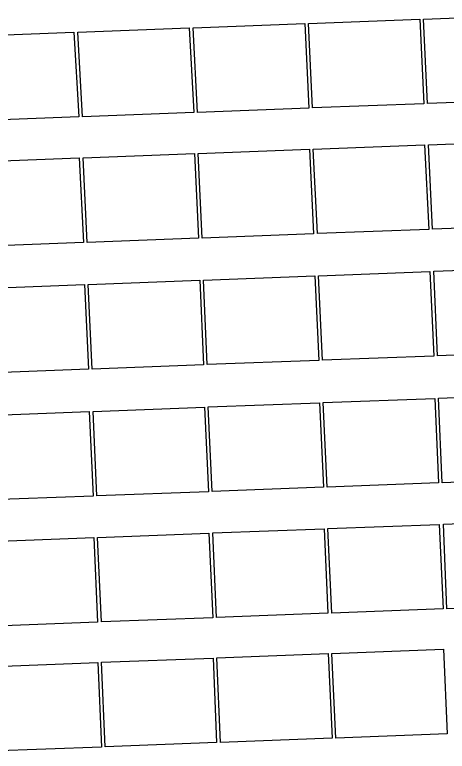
# Model space of a CAD drawing. Header units: metres. Extents: x 1956498 to 1957612, y 2277909 to 2278547.
# Drawn here: x 1957075.23 to 1957104.49, y 2278190.45 to 2278240.25 of the extents above; entities that cross this region are included whole.
import ezdxf

# ---------------------------------------------------------------- set-up
doc = ezdxf.new("R2010")
doc.units = ezdxf.units.M
doc.layers.add('PVcase PV Modules (full frames)', color=142, linetype='Continuous')

# ---------------------------------------------------------------- blocks, each defined once
blk = doc.blocks.new('3P6@20DEG F FX ID1 PVBlock')
at = {"color": 0, "transparency": 33554687}
blk.add_polyline3d([(0, 0, 2.083586713139974), (7.539539347030692, 0.2870042413902952, 2.083586713139975), (7.757297679336461, -5.433460050740019, 1.675326544159361e-15), (0.2177583323057694, -5.720464292130313, 0)], close=True, dxfattribs=at)

msp = doc.modelspace()

# ---------------------------------------------------------------- block references
at = {"layer": 'PVcase PV Modules (full frames)', "color": 144, "true_color": 0x007ca5, "transparency": 33554687, "extrusion": (-0.02665889028791335, -0.001014811944234096, 0.9996440735208382), "rotation": 87.82000000000001}
msp.add_blockref('3P6@20DEG F FX ID1 PVBlock', (-2202144.865665801, 2041638.141236179, -53864.20920320193), dxfattribs=at)
at = {"layer": 'PVcase PV Modules (full frames)', "color": 144, "true_color": 0x007ca5, "transparency": 33554687, "extrusion": (-0.0305352764160461, -0.001162372585386364, 0.9995330138540539), "rotation": 87.82000000000001}
msp.add_blockref('3P6@20DEG F FX ID1 PVBlock', (-2202144.8656658, 2041398.142105224, -61786.93159453813), dxfattribs=at)
at = {"layer": 'PVcase PV Modules (full frames)', "color": 144, "true_color": 0x007ca5, "transparency": 33554687, "extrusion": (-0.02912288193846951, -0.001108607602285592, 0.9995752241511302), "rotation": 87.82000000000001}
msp.add_blockref('3P6@20DEG F FX ID1 PVBlock', (-2202144.865665801, 2041491.265924661, -58900.2257561302), dxfattribs=at)
at = {"layer": 'PVcase PV Modules (full frames)', "color": 144, "true_color": 0x007ca5, "transparency": 33554687, "extrusion": (-0.03857948323123687, -0.001468587775507988, 0.9992544554434353), "rotation": 87.82000000000001}
msp.add_blockref('3P6@20DEG F FX ID1 PVBlock', (-2202144.8656658, 2040826.442899929, -78227.95001097427), dxfattribs=at)
at = {"layer": 'PVcase PV Modules (full frames)', "color": 144, "true_color": 0x007ca5, "transparency": 33554687, "extrusion": (-0.04853741403311414, -0.001847651832881122, 0.9988196562051042), "rotation": 87.82000000000001}
msp.add_blockref('3P6@20DEG F FX ID1 PVBlock', (-2202144.8656658, 2039936.838792006, -98580.28230737879), dxfattribs=at)
at = {"layer": 'PVcase PV Modules (full frames)', "color": 144, "true_color": 0x007ca5, "transparency": 33554687, "extrusion": (-0.02698632340674955, -0.001027276192983544, 0.9996352750141472), "rotation": 87.82000000000001}
msp.add_blockref('3P6@20DEG F FX ID1 PVBlock', (-2202136.362366106, 2041620.363054362, -54533.96803007324), dxfattribs=at)
at = {"layer": 'PVcase PV Modules (full frames)', "color": 144, "true_color": 0x007ca5, "transparency": 33554687, "extrusion": (-0.02923112185194908, -0.001112727922218479, 0.9995720601096489), "rotation": 87.82000000000001}
msp.add_blockref('3P6@20DEG F FX ID1 PVBlock', (-2202136.362366106, 2041484.85758133, -59121.98852506995), dxfattribs=at)
at = {"layer": 'PVcase PV Modules (full frames)', "color": 144, "true_color": 0x007ca5, "transparency": 33554687, "extrusion": (-0.0268718513168133, -0.001022918635602342, 0.9996383632315599), "rotation": 87.82000000000001}
msp.add_blockref('3P6@20DEG F FX ID1 PVBlock', (-2202136.362366106, 2041603.208858752, -54300.04230934037), dxfattribs=at)
at = {"layer": 'PVcase PV Modules (full frames)', "color": 144, "true_color": 0x007ca5, "transparency": 33554687, "extrusion": (-0.02923112185193409, -0.001112727922217908, 0.9995720601096494), "rotation": 87.82000000000001}
msp.add_blockref('3P6@20DEG F FX ID1 PVBlock', (-2202136.362366106, 2041477.0624743, -59121.98852503932), dxfattribs=at)
at = {"layer": 'PVcase PV Modules (full frames)', "color": 144, "true_color": 0x007ca5, "transparency": 33554687, "extrusion": (-0.02960938093134651, -0.00112712693986857, 0.9995609106731435), "rotation": 87.82000000000001}
msp.add_blockref('3P6@20DEG F FX ID1 PVBlock', (-2202136.362366105, 2041438.931647287, -59895.06515424714), dxfattribs=at)
at = {"layer": 'PVcase PV Modules (full frames)', "color": 144, "true_color": 0x007ca5, "transparency": 33554687, "extrusion": (-0.02157205543394225, -0.0008211736977652764, 0.9997669588949782), "rotation": 87.82000000000001}
msp.add_blockref('3P6@20DEG F FX ID1 PVBlock', (-2202127.793434951, 2041878.15070659, -43468.5660419612), dxfattribs=at)
at = {"layer": 'PVcase PV Modules (full frames)', "color": 144, "true_color": 0x007ca5, "transparency": 33554687, "extrusion": (-0.02027248405357575, -0.0007717035005838639, 0.9997941942539998), "rotation": 87.82000000000001}
msp.add_blockref('3P6@20DEG F FX ID1 PVBlock', (-2202127.793434951, 2041940.762050566, -40812.44934962936), dxfattribs=at)
at = {"layer": 'PVcase PV Modules (full frames)', "color": 144, "true_color": 0x007ca5, "transparency": 33554687, "extrusion": (-0.02250986753351349, -0.0008568729676828854, 0.9997462536225584), "rotation": 87.82000000000001}
msp.add_blockref('3P6@20DEG F FX ID1 PVBlock', (-2202127.793434951, 2041820.856138989, -45385.2977233628), dxfattribs=at)
at = {"layer": 'PVcase PV Modules (full frames)', "color": 144, "true_color": 0x007ca5, "transparency": 33554687, "extrusion": (-0.02248429153622794, -0.0008558993777378144, 0.999746829987657), "rotation": 87.82000000000001}
msp.add_blockref('3P6@20DEG F FX ID1 PVBlock', (-2202127.793434951, 2041829.812442644, -45333.02483924846), dxfattribs=at)
at = {"layer": 'PVcase PV Modules (full frames)', "color": 144, "true_color": 0x007ca5, "transparency": 33554687, "extrusion": (-0.02268992776795591, -0.0008637272393581251, 0.9997421773403086), "rotation": 87.82000000000001}
msp.add_blockref('3P6@20DEG F FX ID1 PVBlock', (-2202127.793434952, 2041804.847811545, -45753.30813475254), dxfattribs=at)
at = {"layer": 'PVcase PV Modules (full frames)', "color": 144, "true_color": 0x007ca5, "transparency": 33554687, "extrusion": (-0.02074781212956563, -0.000789797599915637, 0.9997844290203701), "rotation": 87.82000000000001}
msp.add_blockref('3P6@20DEG F FX ID1 PVBlock', (-2202119.206767811, 2041913.304090562, -41784.4009135145), dxfattribs=at)
at = {"layer": 'PVcase PV Modules (full frames)', "color": 144, "true_color": 0x007ca5, "transparency": 33554687, "extrusion": (-0.01974643924089842, -0.0007516787901273534, 0.999804737494428), "rotation": 87.82000000000001}
msp.add_blockref('3P6@20DEG F FX ID1 PVBlock', (-2202119.206767811, 2041961.954137482, -39737.75466820296), dxfattribs=at)
at = {"layer": 'PVcase PV Modules (full frames)', "color": 144, "true_color": 0x007ca5, "transparency": 33554687, "extrusion": (-0.02074781212959562, -0.0007897975999167784, 0.9997844290203695), "rotation": 87.82000000000001}
msp.add_blockref('3P6@20DEG F FX ID1 PVBlock', (-2202119.206767811, 2041905.509036655, -41784.40091357581), dxfattribs=at)
at = {"layer": 'PVcase PV Modules (full frames)', "color": 144, "true_color": 0x007ca5, "transparency": 33554687, "extrusion": (-0.02310710646942723, -0.0008796077926955274, 0.9997326082111865), "rotation": 87.82000000000001}
msp.add_blockref('3P6@20DEG F FX ID1 PVBlock', (-2202119.206767811, 2041785.548251169, -46606.37947246056), dxfattribs=at)
at = {"layer": 'PVcase PV Modules (full frames)', "color": 144, "true_color": 0x007ca5, "transparency": 33554687, "extrusion": (-0.02212409826904475, -0.0008421880632073691, 0.9997548774549929), "rotation": 87.82000000000001}
msp.add_blockref('3P6@20DEG F FX ID1 PVBlock', (-2202119.206767811, 2041838.214260428, -44597.28927892627), dxfattribs=at)
at = {"layer": 'PVcase PV Modules (full frames)', "color": 144, "true_color": 0x007ca5, "transparency": 33554687, "extrusion": (-0.02062390733027696, -0.0007850809718449224, 0.999786996361875), "rotation": 87.82000000000001}
msp.add_blockref('3P6@20DEG F FX ID1 PVBlock', (-2202110.680761413, 2041918.443817391, -41531.61877984751), dxfattribs=at)
at = {"layer": 'PVcase PV Modules (full frames)', "color": 144, "true_color": 0x007ca5, "transparency": 33554687, "extrusion": (-0.007957603810040027, -0.0003029185126123811, 0.9999682918882864), "rotation": 359.9999309430059}
msp.add_blockref('3P6@20DEG F FX ID1 PVBlock', (1957047.212097464, 2278201.170400912, -15643.7678307201), dxfattribs=at)
at = {"layer": 'PVcase PV Modules (full frames)', "color": 144, "true_color": 0x007ca5, "transparency": 33554687, "extrusion": (-0.02197149156695815, -0.0008363788527573051, 0.9997582477923039), "rotation": 87.82000000000001}
msp.add_blockref('3P6@20DEG F FX ID1 PVBlock', (-2202110.680761413, 2041852.770579068, -44285.85605330778), dxfattribs=at)
at = {"layer": 'PVcase PV Modules (full frames)', "color": 144, "true_color": 0x007ca5, "transparency": 33554687, "extrusion": (-0.01557389847186235, -0.0005928445639277244, 0.9998785437350435), "rotation": 359.9997354807584}
msp.add_blockref('3P6@20DEG F FX ID1 PVBlock', (1956845.372333948, 2278186.51577328, -31210.35769721997), dxfattribs=at)
at = {"layer": 'PVcase PV Modules (full frames)', "color": 144, "true_color": 0x007ca5, "transparency": 33554687, "extrusion": (-0.02228157257161131, -0.0008481825664079367, 0.9997513751478765), "rotation": 87.82000000000001}
msp.add_blockref('3P6@20DEG F FX ID1 PVBlock', (-2202110.680761412, 2041831.131647399, -44919.60753820804), dxfattribs=at)
at = {"layer": 'PVcase PV Modules (full frames)', "color": 144, "true_color": 0x007ca5, "transparency": 33554687, "extrusion": (-0.01773362040403863, -0.0006750577239402592, 0.9998425191021008), "rotation": 87.82000000000001}
msp.add_blockref('3P6@20DEG F FX ID1 PVBlock', (-2202102.230684813, 2042029.988569421, -35624.90049903509), dxfattribs=at)
at = {"layer": 'PVcase PV Modules (full frames)', "color": 144, "true_color": 0x007ca5, "transparency": 33554687, "extrusion": (-0.02082039995899246, -0.0007925607680562766, 0.9997829178341548), "rotation": 87.82000000000001}
msp.add_blockref('3P6@20DEG F FX ID1 PVBlock', (-2202102.230684812, 2041902.381137439, -41933.75868066119), dxfattribs=at)
at = {"layer": 'PVcase PV Modules (full frames)', "color": 144, "true_color": 0x007ca5, "transparency": 33554687, "extrusion": (-0.01528467870304442, -0.0005818349655260187, 0.9998830131895519), "rotation": 359.9997452147718}
msp.add_blockref('3P6@20DEG F FX ID1 PVBlock', (1956854.179105946, 2278178.741963399, -30619.66834399277), dxfattribs=at)
at = {"layer": 'PVcase PV Modules (full frames)', "color": 144, "true_color": 0x007ca5, "transparency": 33554687, "extrusion": (-0.007843446348618607, -0.0002985729320528474, 0.9999691951273202), "rotation": 359.9999329101673}
msp.add_blockref('3P6@20DEG F FX ID1 PVBlock', (1957025.781223342, 2278191.96859987, -15411.19302587594), dxfattribs=at)

doc.saveas('drawing.dxf')
